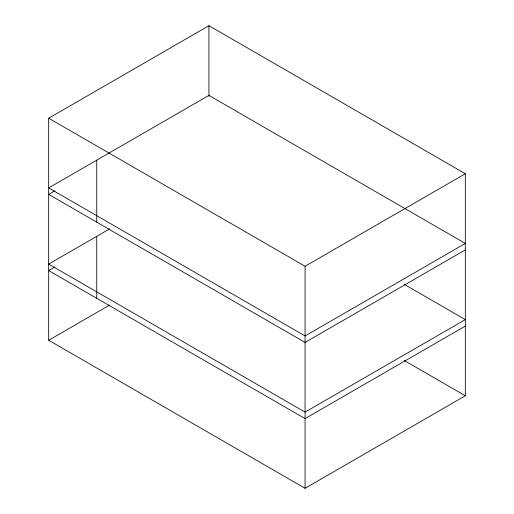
<?xml version="1.0" encoding="UTF-8"?>
<svg xmlns="http://www.w3.org/2000/svg" width="514" height="514" viewBox="0 0 514 514"><rect width="100%" height="100%" fill="white"/><g stroke="black" fill="none" stroke-linecap="round" stroke-linejoin="round"><path stroke-width="0.77" d="M48.676 118.22L208.928 25.7L465.324 173.732L465.324 395.78L305.072 488.3L48.676 340.268L48.676 118.22L305.072 266.252L465.324 173.732M54.921 190.79L48.676 194.395L305.072 342.427L465.324 249.907M109.72 228.846L48.676 264.093L305.072 412.125L465.324 319.605L404.177 284.3M54.921 266.965L48.676 270.57L305.072 418.602L465.324 326.082M48.676 340.268L109.72 305.02M404.177 360.481L465.324 395.78M305.072 266.252L305.072 488.3M208.928 25.7L208.928 96.24M96.748 160.162L96.748 222.151M96.748 236.337L96.748 298.326M208.928 95.398L48.676 187.918L305.072 335.95L465.324 243.43L208.928 95.398"/></g></svg>
